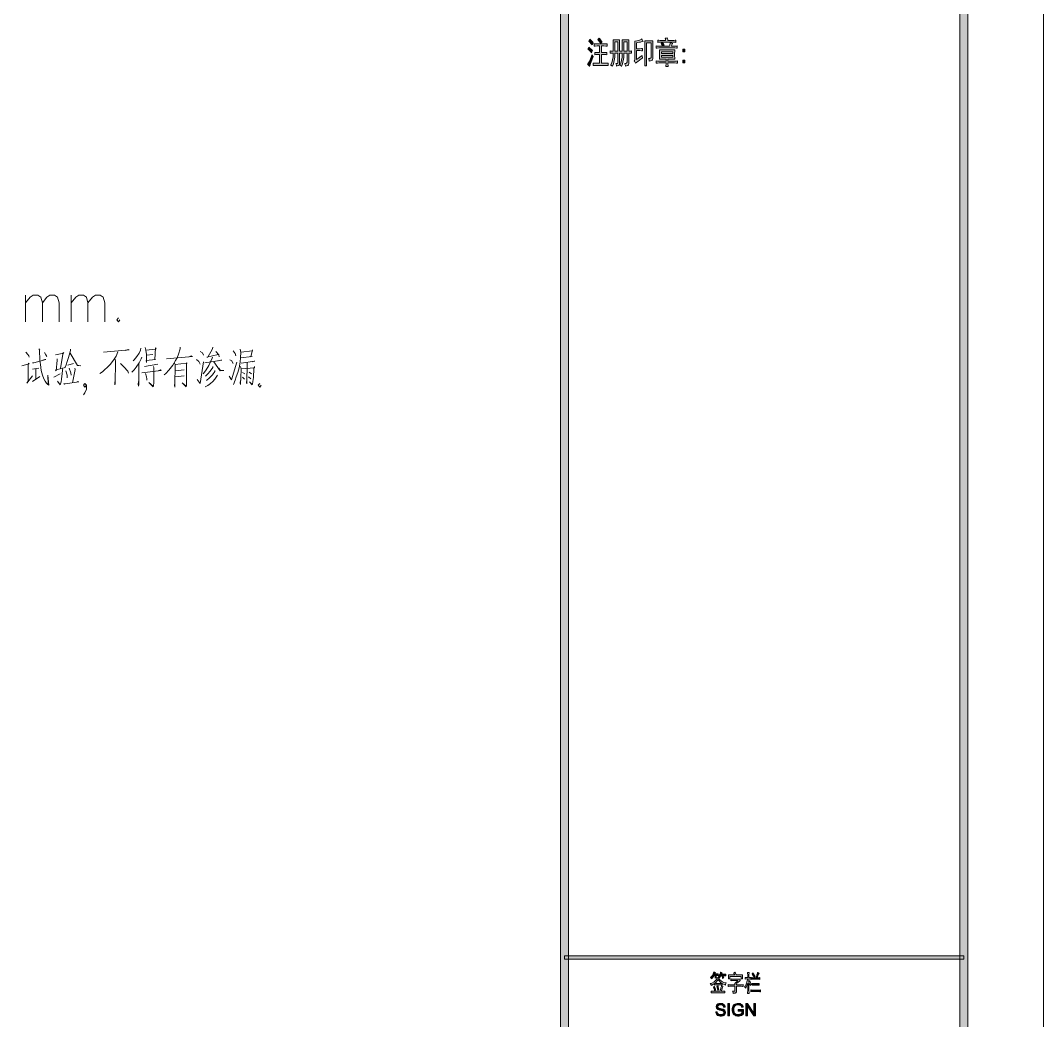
# Model space of a CAD drawing. Header units: millimetres. Extents: x 0 to 829, y 0 to 586.
# Drawn here: x 702.7 to 829.2, y 166.3 to 289.8 of the extents above; entities that cross this region are included whole.
import ezdxf

# ---------------------------------------------------------------- set-up
doc = ezdxf.new("R2010")
doc.units = ezdxf.units.MM

msp = doc.modelspace()

# ---------------------------------------------------------------- hatches: boundary and pattern name
h = msp.add_hatch(color=0)
h.dxf.hatch_style = 2
h.paths.add_polyline_path([(770.449028, 9.860139), (769.464778, 9.860139), (769.464778, 575.772139), (770.449028, 575.772139)])
h = msp.add_hatch(color=0)
h.dxf.hatch_style = 2
h.paths.add_polyline_path([(819.788528, 9.36625), (818.80075, 10.3505), (818.80075, 575.281778), (819.788528, 576.266028)])
h = msp.add_hatch(color=0)
h.dxf.hatch_style = 2
h.paths.add_polyline_path([(773.1125, 287.506833), (773.246556, 287.372778), (773.451167, 287.136417), (773.52525, 287.034111), (773.472333, 286.981194), (773.394722, 286.871833), (773.370028, 286.811861), (773.274778, 286.960028), (773.070167, 287.196389), (772.957278, 287.284583), (772.996083, 287.3375), (773.073694, 287.446861)])
h = msp.add_hatch(color=0)
h.dxf.hatch_style = 2
h.paths.add_polyline_path([(774.089694, 287.4645), (774.1285, 287.499778), (774.206111, 287.587972), (774.244917, 287.640889), (774.319, 287.55975), (774.495389, 287.323389), (774.601222, 287.168167), (774.555361, 287.122306), (774.467167, 287.027056), (774.424833, 286.974139), (774.329583, 287.129361), (774.163778, 287.372778)])
h = msp.add_hatch(color=0)
h.paths.add_polyline_path([(776.767278, 287.446861), (776.760222, 287.3375), (776.756694, 287.069389), (776.756694, 286.914167), (776.756694, 286.042806), (777.098889, 286.042806), (777.098889, 286.928278), (777.098889, 287.069389), (777.095361, 287.330444), (777.088306, 287.446861), (777.910278, 287.446861), (777.903222, 287.344556), (777.899694, 287.076444), (777.899694, 286.914167), (777.899694, 286.042806), (777.977306, 286.042806), (778.143111, 286.049861), (778.231306, 286.056917), (778.231306, 285.774694), (778.136056, 285.78175), (777.97025, 285.788806), (777.899694, 285.788806), (777.899694, 284.635222), (777.899694, 284.501167), (777.857361, 284.335361), (777.815028, 284.303611), (777.772694, 284.268333), (777.613944, 284.204833), (777.497528, 284.176611), (777.486944, 284.271861), (777.437556, 284.441194), (777.39875, 284.515278), (777.472833, 284.515278), (777.575139, 284.525861), (777.603361, 284.532917), (777.635111, 284.539972), (777.677444, 284.621111), (777.688028, 284.695194), (777.688028, 285.788806), (777.299972, 285.788806), (777.289389, 285.270222), (777.14475, 284.451778), (777.010694, 284.148389), (776.964833, 284.204833), (776.859, 284.285972), (776.799028, 284.310667), (776.933083, 284.547028), (777.077722, 285.287861), (777.088306, 285.788806), (776.756694, 285.788806), (776.756694, 284.547028), (776.756694, 284.434139), (776.703778, 284.303611), (776.650861, 284.278917), (776.597944, 284.25775), (776.470944, 284.211889), (776.400389, 284.190722), (776.38275, 284.264806), (776.333361, 284.427083), (776.298083, 284.515278), (776.365111, 284.515278), (776.456833, 284.518806), (776.481528, 284.525861), (776.506222, 284.529389), (776.537972, 284.589361), (776.545028, 284.649333), (776.545028, 285.788806), (776.188722, 285.788806), (776.178139, 285.287861), (776.022917, 284.472944), (775.878278, 284.1625), (775.828889, 284.211889), (775.716, 284.285972), (775.656028, 284.310667), (775.804194, 284.582306), (775.959417, 285.323139), (775.966472, 285.788806), (775.895917, 285.788806), (775.723056, 285.78175), (775.62075, 285.774694), (775.62075, 286.056917), (775.716, 286.049861), (775.895917, 286.042806), (775.977056, 286.042806), (775.977056, 286.900056), (775.977056, 287.062333), (775.973528, 287.3375), (775.966472, 287.446861)])
h.paths.add_polyline_path([(777.688028, 286.042806), (777.688028, 287.182278), (777.310556, 287.182278), (777.310556, 286.042806)])
h.paths.add_polyline_path([(776.545028, 286.042806), (776.545028, 287.182278), (776.188722, 287.182278), (776.188722, 286.042806)])
h = msp.add_hatch(color=0)
h.dxf.hatch_style = 2
h.paths.add_polyline_path([(779.62125, 285.182028), (779.508361, 285.115), (779.289639, 284.970361), (779.180278, 284.89275), (779.074444, 284.815139), (778.848667, 284.649333), (778.73225, 284.561139), (778.693444, 284.642278), (778.615833, 284.790444), (778.577028, 284.857472), (778.60525, 284.878639), (778.644056, 284.984472), (778.654639, 285.065611), (778.654639, 286.617833), (778.654639, 286.833028), (778.647583, 287.161111), (778.644056, 287.270472), (778.704028, 287.270472), (778.915694, 287.312806), (779.070917, 287.351611), (779.222611, 287.393944), (779.448389, 287.492722), (779.518944, 287.552694), (779.55775, 287.471556), (779.645944, 287.316333), (779.698861, 287.24225), (779.624778, 287.217556), (779.444861, 287.175222), (779.3355, 287.150528), (779.229667, 287.129361), (778.996833, 287.087028), (778.876889, 287.062333), (778.876889, 286.339139), (779.141472, 286.339139), (779.247306, 286.339139), (779.480139, 286.346194), (779.607139, 286.35325), (779.607139, 286.085139), (779.490722, 286.092194), (779.257889, 286.09925), (779.141472, 286.09925), (778.876889, 286.09925), (778.876889, 285.005639), (779.120306, 285.167917), (779.451917, 285.411333), (779.543639, 285.492472), (779.554222, 285.411333), (779.593028, 285.256111)])
h = msp.add_hatch(color=0)
h.dxf.hatch_style = 2
h.paths.add_polyline_path([(780.884194, 287.330444), (780.880667, 287.175222), (780.873611, 286.864778), (780.873611, 286.709556), (780.873611, 285.270222), (780.873611, 285.139694), (780.838333, 284.970361), (780.803056, 284.938611), (780.767778, 284.906861), (780.580806, 284.843361), (780.429111, 284.811611), (780.425583, 284.903333), (780.376194, 285.065611), (780.330333, 285.139694), (780.400889, 285.139694), (780.520833, 285.14675), (780.563167, 285.153806), (780.609028, 285.160861), (780.658417, 285.227889), (780.661944, 285.287861), (780.661944, 287.076444), (780.108083, 287.076444), (780.108083, 284.204833), (779.896417, 284.204833), (779.903472, 284.391806), (779.907, 284.776333), (779.907, 284.977417), (779.907, 286.663694), (779.907, 286.825972), (779.903472, 287.161111), (779.896417, 287.330444)])
h = msp.add_hatch(color=0)
h.dxf.hatch_style = 2
h.paths.add_polyline_path([(783.473583, 286.663694), (783.582944, 286.663694), (783.801667, 286.67075), (783.903972, 286.677806), (783.903972, 286.413222), (783.801667, 286.420278), (783.582944, 286.427333), (783.473583, 286.427333), (781.730861, 286.427333), (781.625028, 286.427333), (781.413361, 286.420278), (781.307528, 286.413222), (781.307528, 286.677806), (781.416889, 286.67075), (781.628556, 286.663694), (781.730861, 286.663694), (782.930306, 286.663694), (782.972639, 286.804806), (783.022028, 287.012944), (783.029083, 287.076444), (783.089056, 287.062333), (783.24075, 287.027056), (783.328944, 287.002361), (783.307778, 286.967083), (783.261917, 286.882417), (783.24075, 286.833028), (783.216056, 286.787167), (783.184306, 286.698972), (783.173722, 286.663694)])
h = msp.add_hatch(color=0)
h.dxf.hatch_style = 2
h.paths.add_polyline_path([(782.651611, 287.669111), (782.679833, 287.587972), (782.718639, 287.439806), (782.729222, 287.372778), (783.385389, 287.372778), (783.463, 287.372778), (783.62175, 287.379833), (783.706417, 287.390417), (783.706417, 287.122306), (783.62175, 287.129361), (783.466528, 287.136417), (783.395972, 287.136417), (781.8755, 287.136417), (781.773194, 287.136417), (781.586222, 287.129361), (781.4945, 287.122306), (781.4945, 287.390417), (781.607389, 287.379833), (781.790833, 287.372778), (781.861389, 287.372778), (782.461111, 287.372778), (782.461111, 287.411583), (782.432889, 287.538583), (782.408194, 287.626778), (782.457583, 287.640889), (782.577528, 287.662056)])
h = msp.add_hatch(color=0)
h.dxf.hatch_style = 2
h.paths.add_polyline_path([(781.896667, 286.98825), (781.946056, 287.012944), (782.062472, 287.055278), (782.1295, 287.076444), (782.16125, 287.002361), (782.235333, 286.854194), (782.274139, 286.783639), (782.207111, 286.758944), (782.090694, 286.716611), (782.041306, 286.691917), (782.0025, 286.773056), (781.928417, 286.921222)])
h = msp.add_hatch(color=0)
h.dxf.hatch_style = 2
h.paths.add_polyline_path([(772.978444, 286.515528), (773.108972, 286.402639), (773.33475, 286.205083), (773.433528, 286.116889), (773.401778, 286.063972), (773.331222, 285.929917), (773.292417, 285.848778), (773.186583, 285.975778), (772.964333, 286.190972), (772.847917, 286.279167), (772.879667, 286.3215), (772.946694, 286.441444)])
h = msp.add_hatch(color=0)
h.dxf.hatch_style = 2
h.paths.add_polyline_path([(774.735278, 286.928278), (774.841111, 286.928278), (775.084528, 286.938861), (775.222111, 286.945917), (775.222111, 286.663694), (775.073944, 286.67075), (774.834056, 286.677806), (774.745861, 286.677806), (774.523611, 286.677806), (774.523611, 285.862889), (774.735278, 285.862889), (774.827, 285.862889), (775.04925, 285.869944), (775.179778, 285.880528), (775.179778, 285.598306), (775.056306, 285.605361), (774.834056, 285.612417), (774.735278, 285.612417), (774.523611, 285.612417), (774.523611, 284.532917), (774.802306, 284.532917), (774.932833, 284.532917), (775.211528, 284.539972), (775.356167, 284.547028), (775.356167, 284.264806), (775.211528, 284.271861), (774.939889, 284.278917), (774.812889, 284.278917), (774.0015, 284.278917), (773.856861, 284.278917), (773.616972, 284.271861), (773.52525, 284.264806), (773.52525, 284.547028), (773.613444, 284.539972), (773.856861, 284.532917), (774.012083, 284.532917), (774.301361, 284.532917), (774.301361, 285.612417), (774.124972, 285.612417), (774.019139, 285.612417), (773.818056, 285.605361), (773.722806, 285.598306), (773.722806, 285.880528), (773.818056, 285.869944), (774.022667, 285.862889), (774.135556, 285.862889), (774.301361, 285.862889), (774.301361, 286.677806), (774.089694, 286.677806), (773.980333, 286.677806), (773.758083, 286.67075), (773.645194, 286.663694), (773.645194, 286.945917), (773.758083, 286.938861), (773.983861, 286.928278), (774.100278, 286.928278)])
h = msp.add_hatch(color=0)
h.paths.add_polyline_path([(783.582944, 286.205083), (783.579417, 286.049861), (783.572361, 285.753528), (783.572361, 285.612417), (783.572361, 285.478361), (783.579417, 285.196139), (783.582944, 285.0515), (782.750389, 285.0515), (782.750389, 284.811611), (783.463, 284.811611), (783.565306, 284.811611), (783.794611, 284.818667), (783.918083, 284.82925), (783.918083, 284.561139), (783.801667, 284.568194), (783.572361, 284.57525), (783.463, 284.57525), (782.750389, 284.57525), (782.750389, 284.465889), (782.757444, 284.243639), (782.760972, 284.13075), (782.496389, 284.13075), (782.499917, 284.243639), (782.506972, 284.465889), (782.506972, 284.57525), (781.752028, 284.57525), (781.663833, 284.57525), (781.441583, 284.568194), (781.307528, 284.561139), (781.307528, 284.82925), (781.434528, 284.818667), (781.65325, 284.811611), (781.741444, 284.811611), (782.506972, 284.811611), (782.506972, 285.0515), (781.706167, 285.0515), (781.713222, 285.196139), (781.71675, 285.485417), (781.71675, 285.626528), (781.71675, 285.767639), (781.713222, 286.056917), (781.706167, 286.205083)])
h.paths.add_polyline_path([(783.339528, 285.732361), (783.339528, 285.968722), (781.953111, 285.968722), (781.953111, 285.732361)])
h.paths.add_polyline_path([(783.339528, 285.287861), (783.339528, 285.510111), (781.953111, 285.510111), (781.953111, 285.287861)])
h = msp.add_hatch(color=0)
h.dxf.hatch_style = 2
h.paths.add_polyline_path([(784.838833, 285.968722), (784.581306, 285.968722), (784.581306, 286.293278), (784.838833, 286.293278)])
h = msp.add_hatch(color=0)
h.dxf.hatch_style = 2
h.paths.add_polyline_path([(773.52525, 285.376056), (773.46175, 285.242), (773.327694, 284.906861), (773.253611, 284.70225), (773.176, 284.497639), (773.073694, 284.211889), (773.045472, 284.13075), (772.992556, 284.204833), (772.869083, 284.331833), (772.802056, 284.38475), (772.862028, 284.458833), (773.003139, 284.712833), (773.08075, 284.89275), (773.158361, 285.076194), (773.295944, 285.428972), (773.355917, 285.598306), (773.394722, 285.531278), (773.479389, 285.418389)])
h = msp.add_hatch(color=0)
h.dxf.hatch_style = 2
h.paths.add_polyline_path([(784.838833, 284.607), (784.581306, 284.607), (784.581306, 284.931556), (784.838833, 284.931556)])
h = msp.add_hatch(color=0)
h.dxf.hatch_style = 2
h.paths.add_polyline_path([(819.294639, 174.265167), (819.294639, 173.841833), (769.958667, 173.841833), (769.958667, 174.265167)])
h = msp.add_hatch(color=0)
h.dxf.hatch_style = 2
h.paths.add_polyline_path([(788.966333, 171.806306), (788.885194, 171.813361), (788.7335, 171.820417), (788.666472, 171.820417), (788.684111, 171.756917), (788.722917, 171.636972), (788.744083, 171.573472), (788.691167, 171.559361), (788.610028, 171.520556), (788.57475, 171.495861), (788.567694, 171.562889), (788.539472, 171.725167), (788.518306, 171.820417), (788.426583, 171.820417), (788.356028, 171.696944), (788.218444, 171.495861), (788.151417, 171.41825), (788.119667, 171.467639), (788.038528, 171.54525), (787.992667, 171.573472), (788.087917, 171.651083), (788.232556, 171.831), (788.281944, 171.929778), (788.327806, 172.028556), (788.394833, 172.197889), (788.408944, 172.261389), (788.451278, 172.240222), (788.546528, 172.197889), (788.602972, 172.173194), (788.571222, 172.141444), (788.525361, 172.056778), (788.51125, 172.007389), (788.768778, 172.007389), (788.818167, 172.007389), (788.916944, 172.014444), (788.966333, 172.017972)])
h = msp.add_hatch(color=0)
h.dxf.hatch_style = 2
h.paths.add_polyline_path([(789.650722, 171.541722), (789.608389, 171.520556), (789.530778, 171.474694), (789.491972, 171.453528), (789.484917, 171.534667), (789.449639, 171.707528), (789.424944, 171.795722), (789.266194, 171.795722), (789.220333, 171.718111), (789.139194, 171.580528), (789.100389, 171.520556), (789.065111, 171.559361), (788.983972, 171.612278), (788.941639, 171.629917), (789.001611, 171.696944), (789.093333, 171.841583), (789.128611, 171.919194), (789.163889, 171.996806), (789.227389, 172.162611), (789.252083, 172.250806), (789.287361, 172.222583), (789.375556, 172.18025), (789.424944, 172.162611), (789.40025, 172.123806), (789.357917, 172.028556), (789.343806, 171.975639), (789.650722, 171.975639), (789.693056, 171.975639), (789.809472, 171.979167), (789.883556, 171.986222), (789.883556, 171.785139), (789.770667, 171.792194), (789.611917, 171.795722), (789.566056, 171.795722), (789.583694, 171.746333), (789.626028, 171.619333)])
h = msp.add_hatch(color=0)
h.dxf.hatch_style = 2
h.paths.add_polyline_path([(791.008917, 172.240222), (791.086528, 172.102639), (791.181778, 171.922722), (791.199417, 171.883917), (791.957889, 171.883917), (791.954361, 171.802778), (791.947306, 171.675778), (791.947306, 171.629917), (791.947306, 171.591111), (791.954361, 171.48175), (791.957889, 171.407667), (791.792083, 171.407667), (791.792083, 171.707528), (790.398611, 171.707528), (790.398611, 171.397083), (790.232806, 171.397083), (790.236333, 171.474694), (790.243389, 171.598167), (790.243389, 171.6405), (790.243389, 171.686361), (790.236333, 171.806306), (790.232806, 171.883917), (791.008917, 171.883917), (790.977167, 171.947417), (790.906611, 172.056778), (790.867806, 172.106167), (790.899556, 172.134389), (790.970111, 172.201417)])
h = msp.add_hatch(color=0)
h.dxf.hatch_style = 2
h.paths.add_polyline_path([(792.282444, 171.573472), (792.335361, 171.573472), (792.444722, 171.569944), (792.497639, 171.562889), (792.599944, 171.562889), (792.599944, 171.831), (792.599944, 171.912139), (792.592889, 172.095583), (792.589361, 172.197889), (792.772806, 172.197889), (792.76575, 172.106167), (792.755167, 171.922722), (792.755167, 171.831), (792.755167, 171.562889), (792.857472, 171.562889), (792.889222, 171.562889), (792.963306, 171.569944), (793.005639, 171.573472), (793.005639, 171.365333), (792.991528, 171.368861), (792.906861, 171.379444), (792.839833, 171.3865), (792.755167, 171.3865), (792.755167, 171.051361), (792.839833, 171.143083), (792.899806, 171.030194), (793.005639, 170.825583), (793.055028, 170.730333), (793.023278, 170.698583), (792.959778, 170.631556), (792.931556, 170.596278), (792.882167, 170.709167), (792.793972, 170.882028), (792.755167, 170.942), (792.755167, 170.088278), (792.755167, 169.971861), (792.76575, 169.731972), (792.772806, 169.6085), (792.589361, 169.6085), (792.592889, 169.7355), (792.599944, 169.975389), (792.599944, 170.088278), (792.599944, 170.829111), (792.554083, 170.688), (792.427083, 170.391667), (792.349472, 170.2435), (792.314194, 170.285833), (792.247167, 170.359917), (792.215417, 170.388139), (792.278917, 170.486917), (792.395333, 170.733861), (792.44825, 170.882028), (792.501167, 171.026667), (792.57525, 171.280667), (792.589361, 171.3865), (792.483528, 171.3865), (792.282444, 171.365333)])
h = msp.add_hatch(color=0)
h.dxf.hatch_style = 2
h.paths.add_polyline_path([(794.021639, 172.074417), (793.989889, 172.035611), (793.926389, 171.92625), (793.894639, 171.859222), (793.862889, 171.788667), (793.799389, 171.629917), (793.764111, 171.541722), (793.824083, 171.541722), (793.898167, 171.54525), (794.039278, 171.559361), (794.106306, 171.562889), (794.106306, 171.340639), (794.039278, 171.347694), (793.894639, 171.351222), (793.8135, 171.351222), (793.365472, 171.351222), (793.280806, 171.351222), (793.139694, 171.347694), (793.08325, 171.340639), (793.08325, 171.562889), (793.139694, 171.559361), (793.280806, 171.54525), (793.365472, 171.541722), (793.605361, 171.541722), (793.633583, 171.612278), (793.690028, 171.756917), (793.714722, 171.831), (793.739417, 171.901556), (793.792333, 172.092056), (793.824083, 172.208472), (793.862889, 172.173194), (793.965194, 172.106167)])
h = msp.add_hatch(color=0)
h.dxf.hatch_style = 2
h.paths.add_polyline_path([(793.256111, 172.141444), (793.323139, 172.042667), (793.457194, 171.823944), (793.524222, 171.707528), (793.488944, 171.679306), (793.421917, 171.619333), (793.390167, 171.584056), (793.340778, 171.689889), (793.213778, 171.901556), (793.139694, 172.007389), (793.164389, 172.028556), (793.224361, 172.095583)])
h = msp.add_hatch(color=0)
h.paths.add_polyline_path([(789.865917, 170.642139), (789.703639, 170.702111), (789.484917, 170.804417), (789.424944, 170.843222), (789.424944, 170.642139), (789.350861, 170.649194), (789.206222, 170.652722), (789.135667, 170.652722), (788.811111, 170.652722), (788.7335, 170.652722), (788.581806, 170.649194), (788.500667, 170.642139), (788.500667, 170.829111), (788.387778, 170.7515), (788.179639, 170.635083), (788.084389, 170.596278), (788.06675, 170.663306), (788.010306, 170.776194), (787.967972, 170.818528), (788.158472, 170.874972), (788.465389, 171.044306), (788.581806, 171.157194), (788.694694, 171.273611), (788.839333, 171.474694), (788.867556, 171.562889), (788.909889, 171.541722), (789.008667, 171.502917), (789.068639, 171.485278), (789.033361, 171.428833), (789.139194, 171.301833), (789.372028, 171.104278), (789.506083, 171.03725), (789.636611, 170.966694), (789.858861, 170.896139), (789.950583, 170.896139), (789.911778, 170.843222), (789.872972, 170.712694)])
h.paths.add_polyline_path([(788.535944, 170.853806), (788.602972, 170.84675), (788.737028, 170.843222), (788.811111, 170.843222), (789.135667, 170.843222), (789.206222, 170.843222), (789.343806, 170.84675), (789.407306, 170.853806), (789.290889, 170.920833), (789.054528, 171.146611), (788.934583, 171.308889), (788.874611, 171.196), (788.677056, 170.970222)])
h = msp.add_hatch(color=0)
h.dxf.hatch_style = 2
h.paths.add_polyline_path([(791.675667, 171.375917), (791.675667, 171.174833), (791.640389, 171.153667), (791.545139, 171.079583), (791.481639, 171.030194), (791.421667, 170.980806), (791.277028, 170.853806), (791.199417, 170.776194), (791.199417, 170.673889), (791.767389, 170.673889), (791.806194, 170.673889), (791.94025, 170.680944), (792.031972, 170.688), (792.031972, 170.46575), (791.94025, 170.476333), (791.806194, 170.486917), (791.767389, 170.486917), (791.199417, 170.486917), (791.199417, 169.918944), (791.195889, 169.809583), (791.139444, 169.682583), (791.090056, 169.664944), (791.040667, 169.647306), (790.896028, 169.619083), (790.800778, 169.6085), (790.79725, 169.664944), (790.7655, 169.799), (790.740806, 169.876611), (790.836056, 169.866028), (790.959528, 169.8625), (790.984222, 169.869556), (791.008917, 169.880139), (791.030083, 169.954222), (791.023028, 170.02125), (791.023028, 170.486917), (790.440944, 170.486917), (790.373917, 170.486917), (790.246917, 170.479861), (790.183417, 170.476333), (790.183417, 170.688), (790.246917, 170.680944), (790.370389, 170.673889), (790.433889, 170.673889), (791.023028, 170.673889), (791.023028, 170.726806), (791.015972, 170.818528), (791.008917, 170.864389), (791.044194, 170.885556), (791.128861, 170.949056), (791.174722, 170.987861), (791.220583, 171.026667), (791.333472, 171.125444), (791.4005, 171.185417), (790.751389, 171.185417), (790.673778, 171.185417), (790.550306, 171.181889), (790.500917, 171.174833), (790.500917, 171.3865), (790.550306, 171.379444), (790.67025, 171.375917), (790.740806, 171.375917)])
h = msp.add_hatch(color=0)
h.dxf.hatch_style = 2
h.paths.add_polyline_path([(793.78175, 170.829111), (793.838194, 170.829111), (793.954611, 170.836167), (794.014583, 170.843222), (794.014583, 170.620972), (793.954611, 170.631556), (793.838194, 170.642139), (793.78175, 170.642139), (793.390167, 170.642139), (793.326667, 170.642139), (793.206722, 170.631556), (793.14675, 170.620972), (793.14675, 170.843222), (793.206722, 170.843222), (793.326667, 170.836167), (793.390167, 170.829111)])
h = msp.add_hatch(color=0)
h.dxf.hatch_style = 2
h.paths.add_polyline_path([(788.394833, 169.675528), (788.32075, 169.675528), (788.172583, 169.672), (788.094972, 169.664944), (788.094972, 169.876611), (788.176111, 169.869556), (788.32075, 169.866028), (788.38425, 169.866028), (789.160361, 169.866028), (789.185056, 169.933056), (789.237972, 170.098861), (789.266194, 170.197639), (789.297944, 170.296417), (789.343806, 170.479861), (789.357917, 170.564528), (789.403778, 170.536306), (789.506083, 170.490444), (789.559, 170.476333), (789.530778, 170.441056), (789.474333, 170.328167), (789.449639, 170.247028), (789.424944, 170.165889), (789.3685, 169.975389), (789.333222, 169.866028), (789.446111, 169.866028), (789.675417, 169.869556), (789.791833, 169.876611), (789.791833, 169.664944), (789.675417, 169.672), (789.499028, 169.675528), (789.442583, 169.675528)])
h = msp.add_hatch(color=0)
h.dxf.hatch_style = 2
h.paths.add_polyline_path([(788.493611, 170.476333), (788.546528, 170.342278), (788.620611, 170.120028), (788.641778, 170.031833), (788.610028, 170.02125), (788.543, 169.982444), (788.51125, 169.954222), (788.493611, 170.042417), (788.419528, 170.257611), (788.359556, 170.388139), (788.380722, 170.40225), (788.44775, 170.448111)])
h = msp.add_hatch(color=0)
h.dxf.hatch_style = 2
h.paths.add_polyline_path([(788.89225, 169.996556), (788.881667, 170.098861), (788.82875, 170.349333), (788.793472, 170.4975), (788.825222, 170.504556), (788.902833, 170.525722), (788.941639, 170.543361), (788.959278, 170.476333), (789.008667, 170.225861), (789.043944, 170.042417), (789.001611, 170.035361), (788.927528, 170.014194)])
h = msp.add_hatch(color=0)
h.dxf.hatch_style = 2
h.paths.add_polyline_path([(793.855833, 170.02125), (793.926389, 170.02125), (794.092194, 170.024778), (794.187444, 170.031833), (794.187444, 169.809583), (794.092194, 169.813111), (793.926389, 169.827222), (793.855833, 169.83075), (793.206722, 169.83075), (792.991528, 169.809583), (792.991528, 170.031833), (793.044444, 170.031833), (793.153806, 170.024778), (793.206722, 170.02125)])
h = msp.add_hatch(color=0)
h.dxf.hatch_style = 2
h.paths.add_polyline_path([(788.645306, 167.318972), (788.835806, 167.336611), (788.842861, 167.276639), (788.874611, 167.184917), (788.899306, 167.146111), (788.924, 167.110833), (789.001611, 167.050861), (789.051, 167.029694), (789.103917, 167.005), (789.220333, 166.983833), (789.283833, 166.983833), (789.340278, 166.983833), (789.442583, 167.001472), (789.488444, 167.019111), (789.530778, 167.03675), (789.597806, 167.082611), (789.618972, 167.110833), (789.640139, 167.142583), (789.661306, 167.206083), (789.661306, 167.241361), (789.661306, 167.276639), (789.640139, 167.340139), (789.618972, 167.368361), (789.597806, 167.393056), (789.52725, 167.438917), (789.481389, 167.456556), (789.449639, 167.467139), (789.315583, 167.505944), (789.20975, 167.530639), (789.107444, 167.555333), (788.959278, 167.604722), (788.916944, 167.625889), (788.864028, 167.654111), (788.782889, 167.724667), (788.754667, 167.767), (788.729972, 167.809333), (788.70175, 167.904583), (788.70175, 167.9575), (788.70175, 168.013944), (788.737028, 168.123306), (788.768778, 168.172694), (788.800528, 168.222083), (788.895778, 168.299694), (788.959278, 168.324389), (789.022778, 168.349083), (789.160361, 168.377306), (789.237972, 168.377306), (789.322639, 168.377306), (789.470806, 168.349083), (789.534306, 168.320861), (789.601333, 168.296167), (789.700111, 168.215028), (789.731861, 168.162111), (789.767139, 168.109194), (789.805944, 167.98925), (789.809472, 167.922222), (789.615444, 167.908111), (789.608389, 167.978667), (789.555472, 168.088028), (789.509611, 168.123306), (789.46375, 168.162111), (789.333222, 168.197389), (789.245028, 168.197389), (789.153306, 168.197389), (789.01925, 168.165639), (788.980444, 168.130361), (788.938111, 168.098611), (788.895778, 168.017472), (788.895778, 167.971611), (788.895778, 167.929278), (788.924, 167.86225), (788.95575, 167.834028), (788.983972, 167.809333), (789.135667, 167.756417), (789.259139, 167.728194), (789.379083, 167.699972), (789.548417, 167.650583), (789.594278, 167.629417), (789.661306, 167.601194), (789.760083, 167.523583), (789.791833, 167.474194), (789.823583, 167.428333), (789.855333, 167.318972), (789.855333, 167.259), (789.855333, 167.199028), (789.820056, 167.082611), (789.784778, 167.029694), (789.7495, 166.976778), (789.650722, 166.892111), (789.583694, 166.863889), (789.520194, 166.835667), (789.375556, 166.803917), (789.294417, 166.803917), (789.188583, 166.803917), (789.01925, 166.835667), (788.948694, 166.863889), (788.878139, 166.895639), (788.768778, 166.983833), (788.729972, 167.043806), (788.691167, 167.103778), (788.648833, 167.241361)])
h = msp.add_hatch(color=0)
h.dxf.hatch_style = 2
h.paths.add_polyline_path([(790.16225, 166.828611), (790.16225, 168.349083), (790.363333, 168.349083), (790.363333, 166.828611)])
h = msp.add_hatch(color=0)
h.dxf.hatch_style = 2
h.paths.add_polyline_path([(791.428722, 167.424806), (791.428722, 167.604722), (792.074306, 167.604722), (792.074306, 167.040278), (792.000222, 166.983833), (791.845, 166.892111), (791.767389, 166.863889), (791.689778, 166.835667), (791.5275, 166.803917), (791.442833, 166.803917), (791.333472, 166.803917), (791.128861, 166.853306), (791.037139, 166.899167), (790.945417, 166.948556), (790.807833, 167.086139), (790.761972, 167.177861), (790.712583, 167.269583), (790.666722, 167.470667), (790.666722, 167.583556), (790.666722, 167.692917), (790.712583, 167.901056), (790.758444, 167.996306), (790.807833, 168.095083), (790.938361, 168.236194), (791.026556, 168.282056), (791.11475, 168.331444), (791.315833, 168.377306), (791.428722, 168.377306), (791.509861, 168.377306), (791.661556, 168.349083), (791.725056, 168.324389), (791.792083, 168.296167), (791.897917, 168.222083), (791.936722, 168.172694), (791.972, 168.126833), (792.031972, 168.003361), (792.049611, 167.92575), (791.869694, 167.876361), (791.852056, 167.932806), (791.809722, 168.024528), (791.785028, 168.059806), (791.756806, 168.091556), (791.68625, 168.144472), (791.636861, 168.165639), (791.591, 168.183278), (791.485167, 168.204444), (791.428722, 168.204444), (791.361694, 168.204444), (791.24175, 168.183278), (791.188833, 168.162111), (791.139444, 168.140944), (791.058306, 168.088028), (791.026556, 168.05275), (790.998333, 168.017472), (790.948944, 167.943389), (790.931306, 167.901056), (790.903083, 167.8305), (790.874861, 167.678806), (790.874861, 167.594139), (790.874861, 167.495361), (790.910139, 167.3225), (790.945417, 167.255472), (790.980694, 167.184917), (791.079472, 167.086139), (791.1465, 167.050861), (791.213528, 167.019111), (791.358167, 166.983833), (791.43225, 166.983833), (791.49575, 166.983833), (791.626278, 167.012056), (791.68625, 167.03675), (791.74975, 167.061444), (791.845, 167.114361), (791.87675, 167.142583), (791.87675, 167.424806)])
h = msp.add_hatch(color=0)
h.dxf.hatch_style = 2
h.paths.add_polyline_path([(792.367111, 166.828611), (792.367111, 168.349083), (792.57525, 168.349083), (793.369, 167.156694), (793.369, 168.349083), (793.563028, 168.349083), (793.563028, 166.828611), (793.358417, 166.828611), (792.561139, 168.024528), (792.561139, 166.828611)])

# ---------------------------------------------------------------- linework, layer by layer
at = {"color": 0, "lineweight": 0}
for points in [[(0, 0), (0, 585.632278), (829.154778, 585.632278), (829.154778, 0)], [(770.449028, 9.860139), (769.464778, 9.860139), (769.464778, 575.772139), (770.449028, 575.772139)], [(819.788528, 9.36625), (818.80075, 10.3505), (818.80075, 575.281778), (819.788528, 576.266028)], [(773.1125, 287.506833), (773.246556, 287.372778), (773.451167, 287.136417), (773.52525, 287.034111), (773.472333, 286.981194), (773.394722, 286.871833), (773.370028, 286.811861), (773.274778, 286.960028), (773.070167, 287.196389), (772.957278, 287.284583), (772.996083, 287.3375), (773.073694, 287.446861)], [(774.089694, 287.4645), (774.1285, 287.499778), (774.206111, 287.587972), (774.244917, 287.640889), (774.319, 287.55975), (774.495389, 287.323389), (774.601222, 287.168167), (774.555361, 287.122306), (774.467167, 287.027056), (774.424833, 286.974139), (774.329583, 287.129361), (774.163778, 287.372778)], [(776.767278, 287.446861), (776.760222, 287.3375), (776.756694, 287.069389), (776.756694, 286.914167), (776.756694, 286.042806), (777.098889, 286.042806), (777.098889, 286.928278), (777.098889, 287.069389), (777.095361, 287.330444), (777.088306, 287.446861), (777.910278, 287.446861), (777.903222, 287.344556), (777.899694, 287.076444), (777.899694, 286.914167), (777.899694, 286.042806), (777.977306, 286.042806), (778.143111, 286.049861), (778.231306, 286.056917), (778.231306, 285.774694), (778.136056, 285.78175), (777.97025, 285.788806), (777.899694, 285.788806), (777.899694, 284.635222), (777.899694, 284.501167), (777.857361, 284.335361), (777.815028, 284.303611), (777.772694, 284.268333), (777.613944, 284.204833), (777.497528, 284.176611), (777.486944, 284.271861), (777.437556, 284.441194), (777.39875, 284.515278), (777.472833, 284.515278), (777.575139, 284.525861), (777.603361, 284.532917), (777.635111, 284.539972), (777.677444, 284.621111), (777.688028, 284.695194), (777.688028, 285.788806), (777.299972, 285.788806), (777.289389, 285.270222), (777.14475, 284.451778), (777.010694, 284.148389), (776.964833, 284.204833), (776.859, 284.285972), (776.799028, 284.310667), (776.933083, 284.547028), (777.077722, 285.287861), (777.088306, 285.788806), (776.756694, 285.788806), (776.756694, 284.547028), (776.756694, 284.434139), (776.703778, 284.303611), (776.650861, 284.278917), (776.597944, 284.25775), (776.470944, 284.211889), (776.400389, 284.190722), (776.38275, 284.264806), (776.333361, 284.427083), (776.298083, 284.515278), (776.365111, 284.515278), (776.456833, 284.518806), (776.481528, 284.525861), (776.506222, 284.529389), (776.537972, 284.589361), (776.545028, 284.649333), (776.545028, 285.788806), (776.188722, 285.788806), (776.178139, 285.287861), (776.022917, 284.472944), (775.878278, 284.1625), (775.828889, 284.211889), (775.716, 284.285972), (775.656028, 284.310667), (775.804194, 284.582306), (775.959417, 285.323139), (775.966472, 285.788806), (775.895917, 285.788806), (775.723056, 285.78175), (775.62075, 285.774694), (775.62075, 286.056917), (775.716, 286.049861), (775.895917, 286.042806), (775.977056, 286.042806), (775.977056, 286.900056), (775.977056, 287.062333), (775.973528, 287.3375), (775.966472, 287.446861)], [(776.545028, 286.042806), (776.545028, 287.182278), (776.188722, 287.182278), (776.188722, 286.042806)], [(777.688028, 286.042806), (777.688028, 287.182278), (777.310556, 287.182278), (777.310556, 286.042806)], [(779.62125, 285.182028), (779.508361, 285.115), (779.289639, 284.970361), (779.180278, 284.89275), (779.074444, 284.815139), (778.848667, 284.649333), (778.73225, 284.561139), (778.693444, 284.642278), (778.615833, 284.790444), (778.577028, 284.857472), (778.60525, 284.878639), (778.644056, 284.984472), (778.654639, 285.065611), (778.654639, 286.617833), (778.654639, 286.833028), (778.647583, 287.161111), (778.644056, 287.270472), (778.704028, 287.270472), (778.915694, 287.312806), (779.070917, 287.351611), (779.222611, 287.393944), (779.448389, 287.492722), (779.518944, 287.552694), (779.55775, 287.471556), (779.645944, 287.316333), (779.698861, 287.24225), (779.624778, 287.217556), (779.444861, 287.175222), (779.3355, 287.150528), (779.229667, 287.129361), (778.996833, 287.087028), (778.876889, 287.062333), (778.876889, 286.339139), (779.141472, 286.339139), (779.247306, 286.339139), (779.480139, 286.346194), (779.607139, 286.35325), (779.607139, 286.085139), (779.490722, 286.092194), (779.257889, 286.09925), (779.141472, 286.09925), (778.876889, 286.09925), (778.876889, 285.005639), (779.120306, 285.167917), (779.451917, 285.411333), (779.543639, 285.492472), (779.554222, 285.411333), (779.593028, 285.256111)], [(780.884194, 287.330444), (780.880667, 287.175222), (780.873611, 286.864778), (780.873611, 286.709556), (780.873611, 285.270222), (780.873611, 285.139694), (780.838333, 284.970361), (780.803056, 284.938611), (780.767778, 284.906861), (780.580806, 284.843361), (780.429111, 284.811611), (780.425583, 284.903333), (780.376194, 285.065611), (780.330333, 285.139694), (780.400889, 285.139694), (780.520833, 285.14675), (780.563167, 285.153806), (780.609028, 285.160861), (780.658417, 285.227889), (780.661944, 285.287861), (780.661944, 287.076444), (780.108083, 287.076444), (780.108083, 284.204833), (779.896417, 284.204833), (779.903472, 284.391806), (779.907, 284.776333), (779.907, 284.977417), (779.907, 286.663694), (779.907, 286.825972), (779.903472, 287.161111), (779.896417, 287.330444)], [(783.473583, 286.663694), (783.582944, 286.663694), (783.801667, 286.67075), (783.903972, 286.677806), (783.903972, 286.413222), (783.801667, 286.420278), (783.582944, 286.427333), (783.473583, 286.427333), (781.730861, 286.427333), (781.625028, 286.427333), (781.413361, 286.420278), (781.307528, 286.413222), (781.307528, 286.677806), (781.416889, 286.67075), (781.628556, 286.663694), (781.730861, 286.663694), (782.930306, 286.663694), (782.972639, 286.804806), (783.022028, 287.012944), (783.029083, 287.076444), (783.089056, 287.062333), (783.24075, 287.027056), (783.328944, 287.002361), (783.307778, 286.967083), (783.261917, 286.882417), (783.24075, 286.833028), (783.216056, 286.787167), (783.184306, 286.698972), (783.173722, 286.663694)], [(782.651611, 287.669111), (782.679833, 287.587972), (782.718639, 287.439806), (782.729222, 287.372778), (783.385389, 287.372778), (783.463, 287.372778), (783.62175, 287.379833), (783.706417, 287.390417), (783.706417, 287.122306), (783.62175, 287.129361), (783.466528, 287.136417), (783.395972, 287.136417), (781.8755, 287.136417), (781.773194, 287.136417), (781.586222, 287.129361), (781.4945, 287.122306), (781.4945, 287.390417), (781.607389, 287.379833), (781.790833, 287.372778), (781.861389, 287.372778), (782.461111, 287.372778), (782.461111, 287.411583), (782.432889, 287.538583), (782.408194, 287.626778), (782.457583, 287.640889), (782.577528, 287.662056)], [(781.896667, 286.98825), (781.946056, 287.012944), (782.062472, 287.055278), (782.1295, 287.076444), (782.16125, 287.002361), (782.235333, 286.854194), (782.274139, 286.783639), (782.207111, 286.758944), (782.090694, 286.716611), (782.041306, 286.691917), (782.0025, 286.773056), (781.928417, 286.921222)], [(772.978444, 286.515528), (773.108972, 286.402639), (773.33475, 286.205083), (773.433528, 286.116889), (773.401778, 286.063972), (773.331222, 285.929917), (773.292417, 285.848778), (773.186583, 285.975778), (772.964333, 286.190972), (772.847917, 286.279167), (772.879667, 286.3215), (772.946694, 286.441444)], [(774.735278, 286.928278), (774.841111, 286.928278), (775.084528, 286.938861), (775.222111, 286.945917), (775.222111, 286.663694), (775.073944, 286.67075), (774.834056, 286.677806), (774.745861, 286.677806), (774.523611, 286.677806), (774.523611, 285.862889), (774.735278, 285.862889), (774.827, 285.862889), (775.04925, 285.869944), (775.179778, 285.880528), (775.179778, 285.598306), (775.056306, 285.605361), (774.834056, 285.612417), (774.735278, 285.612417), (774.523611, 285.612417), (774.523611, 284.532917), (774.802306, 284.532917), (774.932833, 284.532917), (775.211528, 284.539972), (775.356167, 284.547028), (775.356167, 284.264806), (775.211528, 284.271861), (774.939889, 284.278917), (774.812889, 284.278917), (774.0015, 284.278917), (773.856861, 284.278917), (773.616972, 284.271861), (773.52525, 284.264806), (773.52525, 284.547028), (773.613444, 284.539972), (773.856861, 284.532917), (774.012083, 284.532917), (774.301361, 284.532917), (774.301361, 285.612417), (774.124972, 285.612417), (774.019139, 285.612417), (773.818056, 285.605361), (773.722806, 285.598306), (773.722806, 285.880528), (773.818056, 285.869944), (774.022667, 285.862889), (774.135556, 285.862889), (774.301361, 285.862889), (774.301361, 286.677806), (774.089694, 286.677806), (773.980333, 286.677806), (773.758083, 286.67075), (773.645194, 286.663694), (773.645194, 286.945917), (773.758083, 286.938861), (773.983861, 286.928278), (774.100278, 286.928278)], [(783.582944, 286.205083), (783.579417, 286.049861), (783.572361, 285.753528), (783.572361, 285.612417), (783.572361, 285.478361), (783.579417, 285.196139), (783.582944, 285.0515), (782.750389, 285.0515), (782.750389, 284.811611), (783.463, 284.811611), (783.565306, 284.811611), (783.794611, 284.818667), (783.918083, 284.82925), (783.918083, 284.561139), (783.801667, 284.568194), (783.572361, 284.57525), (783.463, 284.57525), (782.750389, 284.57525), (782.750389, 284.465889), (782.757444, 284.243639), (782.760972, 284.13075), (782.496389, 284.13075), (782.499917, 284.243639), (782.506972, 284.465889), (782.506972, 284.57525), (781.752028, 284.57525), (781.663833, 284.57525), (781.441583, 284.568194), (781.307528, 284.561139), (781.307528, 284.82925), (781.434528, 284.818667), (781.65325, 284.811611), (781.741444, 284.811611), (782.506972, 284.811611), (782.506972, 285.0515), (781.706167, 285.0515), (781.713222, 285.196139), (781.71675, 285.485417), (781.71675, 285.626528), (781.71675, 285.767639), (781.713222, 286.056917), (781.706167, 286.205083)], [(783.339528, 285.732361), (783.339528, 285.968722), (781.953111, 285.968722), (781.953111, 285.732361)], [(784.838833, 285.968722), (784.581306, 285.968722), (784.581306, 286.293278), (784.838833, 286.293278)], [(773.52525, 285.376056), (773.46175, 285.242), (773.327694, 284.906861), (773.253611, 284.70225), (773.176, 284.497639), (773.073694, 284.211889), (773.045472, 284.13075), (772.992556, 284.204833), (772.869083, 284.331833), (772.802056, 284.38475), (772.862028, 284.458833), (773.003139, 284.712833), (773.08075, 284.89275), (773.158361, 285.076194), (773.295944, 285.428972), (773.355917, 285.598306), (773.394722, 285.531278), (773.479389, 285.418389)], [(783.339528, 285.287861), (783.339528, 285.510111), (781.953111, 285.510111), (781.953111, 285.287861)], [(784.838833, 284.607), (784.581306, 284.607), (784.581306, 284.931556), (784.838833, 284.931556)], [(819.294639, 174.265167), (819.294639, 173.841833), (769.958667, 173.841833), (769.958667, 174.265167)], [(788.966333, 171.806306), (788.885194, 171.813361), (788.7335, 171.820417), (788.666472, 171.820417), (788.684111, 171.756917), (788.722917, 171.636972), (788.744083, 171.573472), (788.691167, 171.559361), (788.610028, 171.520556), (788.57475, 171.495861), (788.567694, 171.562889), (788.539472, 171.725167), (788.518306, 171.820417), (788.426583, 171.820417), (788.356028, 171.696944), (788.218444, 171.495861), (788.151417, 171.41825), (788.119667, 171.467639), (788.038528, 171.54525), (787.992667, 171.573472), (788.087917, 171.651083), (788.232556, 171.831), (788.281944, 171.929778), (788.327806, 172.028556), (788.394833, 172.197889), (788.408944, 172.261389), (788.451278, 172.240222), (788.546528, 172.197889), (788.602972, 172.173194), (788.571222, 172.141444), (788.525361, 172.056778), (788.51125, 172.007389), (788.768778, 172.007389), (788.818167, 172.007389), (788.916944, 172.014444), (788.966333, 172.017972)], [(789.650722, 171.541722), (789.608389, 171.520556), (789.530778, 171.474694), (789.491972, 171.453528), (789.484917, 171.534667), (789.449639, 171.707528), (789.424944, 171.795722), (789.266194, 171.795722), (789.220333, 171.718111), (789.139194, 171.580528), (789.100389, 171.520556), (789.065111, 171.559361), (788.983972, 171.612278), (788.941639, 171.629917), (789.001611, 171.696944), (789.093333, 171.841583), (789.128611, 171.919194), (789.163889, 171.996806), (789.227389, 172.162611), (789.252083, 172.250806), (789.287361, 172.222583), (789.375556, 172.18025), (789.424944, 172.162611), (789.40025, 172.123806), (789.357917, 172.028556), (789.343806, 171.975639), (789.650722, 171.975639), (789.693056, 171.975639), (789.809472, 171.979167), (789.883556, 171.986222), (789.883556, 171.785139), (789.770667, 171.792194), (789.611917, 171.795722), (789.566056, 171.795722), (789.583694, 171.746333), (789.626028, 171.619333)], [(791.008917, 172.240222), (791.086528, 172.102639), (791.181778, 171.922722), (791.199417, 171.883917), (791.957889, 171.883917), (791.954361, 171.802778), (791.947306, 171.675778), (791.947306, 171.629917), (791.947306, 171.591111), (791.954361, 171.48175), (791.957889, 171.407667), (791.792083, 171.407667), (791.792083, 171.707528), (790.398611, 171.707528), (790.398611, 171.397083), (790.232806, 171.397083), (790.236333, 171.474694), (790.243389, 171.598167), (790.243389, 171.6405), (790.243389, 171.686361), (790.236333, 171.806306), (790.232806, 171.883917), (791.008917, 171.883917), (790.977167, 171.947417), (790.906611, 172.056778), (790.867806, 172.106167), (790.899556, 172.134389), (790.970111, 172.201417)], [(792.282444, 171.573472), (792.335361, 171.573472), (792.444722, 171.569944), (792.497639, 171.562889), (792.599944, 171.562889), (792.599944, 171.831), (792.599944, 171.912139), (792.592889, 172.095583), (792.589361, 172.197889), (792.772806, 172.197889), (792.76575, 172.106167), (792.755167, 171.922722), (792.755167, 171.831), (792.755167, 171.562889), (792.857472, 171.562889), (792.889222, 171.562889), (792.963306, 171.569944), (793.005639, 171.573472), (793.005639, 171.365333), (792.991528, 171.368861), (792.906861, 171.379444), (792.839833, 171.3865), (792.755167, 171.3865), (792.755167, 171.051361), (792.839833, 171.143083), (792.899806, 171.030194), (793.005639, 170.825583), (793.055028, 170.730333), (793.023278, 170.698583), (792.959778, 170.631556), (792.931556, 170.596278), (792.882167, 170.709167), (792.793972, 170.882028), (792.755167, 170.942), (792.755167, 170.088278), (792.755167, 169.971861), (792.76575, 169.731972), (792.772806, 169.6085), (792.589361, 169.6085), (792.592889, 169.7355), (792.599944, 169.975389), (792.599944, 170.088278), (792.599944, 170.829111), (792.554083, 170.688), (792.427083, 170.391667), (792.349472, 170.2435), (792.314194, 170.285833), (792.247167, 170.359917), (792.215417, 170.388139), (792.278917, 170.486917), (792.395333, 170.733861), (792.44825, 170.882028), (792.501167, 171.026667), (792.57525, 171.280667), (792.589361, 171.3865), (792.483528, 171.3865), (792.282444, 171.365333)], [(794.021639, 172.074417), (793.989889, 172.035611), (793.926389, 171.92625), (793.894639, 171.859222), (793.862889, 171.788667), (793.799389, 171.629917), (793.764111, 171.541722), (793.824083, 171.541722), (793.898167, 171.54525), (794.039278, 171.559361), (794.106306, 171.562889), (794.106306, 171.340639), (794.039278, 171.347694), (793.894639, 171.351222), (793.8135, 171.351222), (793.365472, 171.351222), (793.280806, 171.351222), (793.139694, 171.347694), (793.08325, 171.340639), (793.08325, 171.562889), (793.139694, 171.559361), (793.280806, 171.54525), (793.365472, 171.541722), (793.605361, 171.541722), (793.633583, 171.612278), (793.690028, 171.756917), (793.714722, 171.831), (793.739417, 171.901556), (793.792333, 172.092056), (793.824083, 172.208472), (793.862889, 172.173194), (793.965194, 172.106167)], [(793.256111, 172.141444), (793.323139, 172.042667), (793.457194, 171.823944), (793.524222, 171.707528), (793.488944, 171.679306), (793.421917, 171.619333), (793.390167, 171.584056), (793.340778, 171.689889), (793.213778, 171.901556), (793.139694, 172.007389), (793.164389, 172.028556), (793.224361, 172.095583)], [(789.865917, 170.642139), (789.703639, 170.702111), (789.484917, 170.804417), (789.424944, 170.843222), (789.424944, 170.642139), (789.350861, 170.649194), (789.206222, 170.652722), (789.135667, 170.652722), (788.811111, 170.652722), (788.7335, 170.652722), (788.581806, 170.649194), (788.500667, 170.642139), (788.500667, 170.829111), (788.387778, 170.7515), (788.179639, 170.635083), (788.084389, 170.596278), (788.06675, 170.663306), (788.010306, 170.776194), (787.967972, 170.818528), (788.158472, 170.874972), (788.465389, 171.044306), (788.581806, 171.157194), (788.694694, 171.273611), (788.839333, 171.474694), (788.867556, 171.562889), (788.909889, 171.541722), (789.008667, 171.502917), (789.068639, 171.485278), (789.033361, 171.428833), (789.139194, 171.301833), (789.372028, 171.104278), (789.506083, 171.03725), (789.636611, 170.966694), (789.858861, 170.896139), (789.950583, 170.896139), (789.911778, 170.843222), (789.872972, 170.712694)], [(788.535944, 170.853806), (788.602972, 170.84675), (788.737028, 170.843222), (788.811111, 170.843222), (789.135667, 170.843222), (789.206222, 170.843222), (789.343806, 170.84675), (789.407306, 170.853806), (789.290889, 170.920833), (789.054528, 171.146611), (788.934583, 171.308889), (788.874611, 171.196), (788.677056, 170.970222)], [(791.675667, 171.375917), (791.675667, 171.174833), (791.640389, 171.153667), (791.545139, 171.079583), (791.481639, 171.030194), (791.421667, 170.980806), (791.277028, 170.853806), (791.199417, 170.776194), (791.199417, 170.673889), (791.767389, 170.673889), (791.806194, 170.673889), (791.94025, 170.680944), (792.031972, 170.688), (792.031972, 170.46575), (791.94025, 170.476333), (791.806194, 170.486917), (791.767389, 170.486917), (791.199417, 170.486917), (791.199417, 169.918944), (791.195889, 169.809583), (791.139444, 169.682583), (791.090056, 169.664944), (791.040667, 169.647306), (790.896028, 169.619083), (790.800778, 169.6085), (790.79725, 169.664944), (790.7655, 169.799), (790.740806, 169.876611), (790.836056, 169.866028), (790.959528, 169.8625), (790.984222, 169.869556), (791.008917, 169.880139), (791.030083, 169.954222), (791.023028, 170.02125), (791.023028, 170.486917), (790.440944, 170.486917), (790.373917, 170.486917), (790.246917, 170.479861), (790.183417, 170.476333), (790.183417, 170.688), (790.246917, 170.680944), (790.370389, 170.673889), (790.433889, 170.673889), (791.023028, 170.673889), (791.023028, 170.726806), (791.015972, 170.818528), (791.008917, 170.864389), (791.044194, 170.885556), (791.128861, 170.949056), (791.174722, 170.987861), (791.220583, 171.026667), (791.333472, 171.125444), (791.4005, 171.185417), (790.751389, 171.185417), (790.673778, 171.185417), (790.550306, 171.181889), (790.500917, 171.174833), (790.500917, 171.3865), (790.550306, 171.379444), (790.67025, 171.375917), (790.740806, 171.375917)], [(793.78175, 170.829111), (793.838194, 170.829111), (793.954611, 170.836167), (794.014583, 170.843222), (794.014583, 170.620972), (793.954611, 170.631556), (793.838194, 170.642139), (793.78175, 170.642139), (793.390167, 170.642139), (793.326667, 170.642139), (793.206722, 170.631556), (793.14675, 170.620972), (793.14675, 170.843222), (793.206722, 170.843222), (793.326667, 170.836167), (793.390167, 170.829111)], [(788.394833, 169.675528), (788.32075, 169.675528), (788.172583, 169.672), (788.094972, 169.664944), (788.094972, 169.876611), (788.176111, 169.869556), (788.32075, 169.866028), (788.38425, 169.866028), (789.160361, 169.866028), (789.185056, 169.933056), (789.237972, 170.098861), (789.266194, 170.197639), (789.297944, 170.296417), (789.343806, 170.479861), (789.357917, 170.564528), (789.403778, 170.536306), (789.506083, 170.490444), (789.559, 170.476333), (789.530778, 170.441056), (789.474333, 170.328167), (789.449639, 170.247028), (789.424944, 170.165889), (789.3685, 169.975389), (789.333222, 169.866028), (789.446111, 169.866028), (789.675417, 169.869556), (789.791833, 169.876611), (789.791833, 169.664944), (789.675417, 169.672), (789.499028, 169.675528), (789.442583, 169.675528)], [(788.493611, 170.476333), (788.546528, 170.342278), (788.620611, 170.120028), (788.641778, 170.031833), (788.610028, 170.02125), (788.543, 169.982444), (788.51125, 169.954222), (788.493611, 170.042417), (788.419528, 170.257611), (788.359556, 170.388139), (788.380722, 170.40225), (788.44775, 170.448111)], [(788.89225, 169.996556), (788.881667, 170.098861), (788.82875, 170.349333), (788.793472, 170.4975), (788.825222, 170.504556), (788.902833, 170.525722), (788.941639, 170.543361), (788.959278, 170.476333), (789.008667, 170.225861), (789.043944, 170.042417), (789.001611, 170.035361), (788.927528, 170.014194)], [(793.855833, 170.02125), (793.926389, 170.02125), (794.092194, 170.024778), (794.187444, 170.031833), (794.187444, 169.809583), (794.092194, 169.813111), (793.926389, 169.827222), (793.855833, 169.83075), (793.206722, 169.83075), (792.991528, 169.809583), (792.991528, 170.031833), (793.044444, 170.031833), (793.153806, 170.024778), (793.206722, 170.02125)], [(788.645306, 167.318972), (788.835806, 167.336611), (788.842861, 167.276639), (788.874611, 167.184917), (788.899306, 167.146111), (788.924, 167.110833), (789.001611, 167.050861), (789.051, 167.029694), (789.103917, 167.005), (789.220333, 166.983833), (789.283833, 166.983833), (789.340278, 166.983833), (789.442583, 167.001472), (789.488444, 167.019111), (789.530778, 167.03675), (789.597806, 167.082611), (789.618972, 167.110833), (789.640139, 167.142583), (789.661306, 167.206083), (789.661306, 167.241361), (789.661306, 167.276639), (789.640139, 167.340139), (789.618972, 167.368361), (789.597806, 167.393056), (789.52725, 167.438917), (789.481389, 167.456556), (789.449639, 167.467139), (789.315583, 167.505944), (789.20975, 167.530639), (789.107444, 167.555333), (788.959278, 167.604722), (788.916944, 167.625889), (788.864028, 167.654111), (788.782889, 167.724667), (788.754667, 167.767), (788.729972, 167.809333), (788.70175, 167.904583), (788.70175, 167.9575), (788.70175, 168.013944), (788.737028, 168.123306), (788.768778, 168.172694), (788.800528, 168.222083), (788.895778, 168.299694), (788.959278, 168.324389), (789.022778, 168.349083), (789.160361, 168.377306), (789.237972, 168.377306), (789.322639, 168.377306), (789.470806, 168.349083), (789.534306, 168.320861), (789.601333, 168.296167), (789.700111, 168.215028), (789.731861, 168.162111), (789.767139, 168.109194), (789.805944, 167.98925), (789.809472, 167.922222), (789.615444, 167.908111), (789.608389, 167.978667), (789.555472, 168.088028), (789.509611, 168.123306), (789.46375, 168.162111), (789.333222, 168.197389), (789.245028, 168.197389), (789.153306, 168.197389), (789.01925, 168.165639), (788.980444, 168.130361), (788.938111, 168.098611), (788.895778, 168.017472), (788.895778, 167.971611), (788.895778, 167.929278), (788.924, 167.86225), (788.95575, 167.834028), (788.983972, 167.809333), (789.135667, 167.756417), (789.259139, 167.728194), (789.379083, 167.699972), (789.548417, 167.650583), (789.594278, 167.629417), (789.661306, 167.601194), (789.760083, 167.523583), (789.791833, 167.474194), (789.823583, 167.428333), (789.855333, 167.318972), (789.855333, 167.259), (789.855333, 167.199028), (789.820056, 167.082611), (789.784778, 167.029694), (789.7495, 166.976778), (789.650722, 166.892111), (789.583694, 166.863889), (789.520194, 166.835667), (789.375556, 166.803917), (789.294417, 166.803917), (789.188583, 166.803917), (789.01925, 166.835667), (788.948694, 166.863889), (788.878139, 166.895639), (788.768778, 166.983833), (788.729972, 167.043806), (788.691167, 167.103778), (788.648833, 167.241361)], [(790.16225, 166.828611), (790.16225, 168.349083), (790.363333, 168.349083), (790.363333, 166.828611)], [(791.428722, 167.424806), (791.428722, 167.604722), (792.074306, 167.604722), (792.074306, 167.040278), (792.000222, 166.983833), (791.845, 166.892111), (791.767389, 166.863889), (791.689778, 166.835667), (791.5275, 166.803917), (791.442833, 166.803917), (791.333472, 166.803917), (791.128861, 166.853306), (791.037139, 166.899167), (790.945417, 166.948556), (790.807833, 167.086139), (790.761972, 167.177861), (790.712583, 167.269583), (790.666722, 167.470667), (790.666722, 167.583556), (790.666722, 167.692917), (790.712583, 167.901056), (790.758444, 167.996306), (790.807833, 168.095083), (790.938361, 168.236194), (791.026556, 168.282056), (791.11475, 168.331444), (791.315833, 168.377306), (791.428722, 168.377306), (791.509861, 168.377306), (791.661556, 168.349083), (791.725056, 168.324389), (791.792083, 168.296167), (791.897917, 168.222083), (791.936722, 168.172694), (791.972, 168.126833), (792.031972, 168.003361), (792.049611, 167.92575), (791.869694, 167.876361), (791.852056, 167.932806), (791.809722, 168.024528), (791.785028, 168.059806), (791.756806, 168.091556), (791.68625, 168.144472), (791.636861, 168.165639), (791.591, 168.183278), (791.485167, 168.204444), (791.428722, 168.204444), (791.361694, 168.204444), (791.24175, 168.183278), (791.188833, 168.162111), (791.139444, 168.140944), (791.058306, 168.088028), (791.026556, 168.05275), (790.998333, 168.017472), (790.948944, 167.943389), (790.931306, 167.901056), (790.903083, 167.8305), (790.874861, 167.678806), (790.874861, 167.594139), (790.874861, 167.495361), (790.910139, 167.3225), (790.945417, 167.255472), (790.980694, 167.184917), (791.079472, 167.086139), (791.1465, 167.050861), (791.213528, 167.019111), (791.358167, 166.983833), (791.43225, 166.983833), (791.49575, 166.983833), (791.626278, 167.012056), (791.68625, 167.03675), (791.74975, 167.061444), (791.845, 167.114361), (791.87675, 167.142583), (791.87675, 167.424806)], [(792.367111, 166.828611), (792.367111, 168.349083), (792.57525, 168.349083), (793.369, 167.156694), (793.369, 168.349083), (793.563028, 168.349083), (793.563028, 166.828611), (793.358417, 166.828611), (792.561139, 168.024528), (792.561139, 166.828611)]]:
    msp.add_lwpolyline(points, close=True, dxfattribs=at)
for points in [[(703.382444, 252.599472), (703.382444, 255.887361)], [(703.382444, 254.945444), (703.943361, 255.651), (704.320833, 255.887361), (704.88175, 255.887361), (705.259222, 255.651), (705.446194, 254.945444), (705.446194, 252.599472)], [(705.446194, 254.945444), (706.010639, 255.651), (706.384583, 255.887361), (706.949028, 255.887361), (707.322972, 255.651), (707.513472, 254.945444), (707.513472, 252.599472)], [(709.012778, 252.599472), (709.012778, 255.887361)], [(709.012778, 254.945444), (709.577222, 255.651), (709.954694, 255.887361), (710.515611, 255.887361), (710.893083, 255.651), (711.080056, 254.945444), (711.080056, 252.599472)], [(711.080056, 254.945444), (711.6445, 255.651), (712.018444, 255.887361), (712.582889, 255.887361), (712.956833, 255.651), (713.147333, 254.945444), (713.147333, 252.599472)], [(714.837139, 253.068667), (714.646639, 252.835833), (714.837139, 252.599472), (715.024111, 252.835833)], [(704.991111, 249.255139), (705.146333, 249.099917), (705.082833, 249.138722), (705.146333, 247.815806), (705.206306, 247.311333), (705.301556, 246.574028), (705.456778, 245.991944), (705.612, 245.565083), (705.795444, 245.254639), (705.950667, 245.021806), (706.137639, 244.827778), (706.232889, 244.750167), (706.137639, 245.991944), (706.169389, 244.866583)], [(708.931639, 249.216333), (708.903417, 249.061111), (708.684694, 248.165056), (708.529472, 247.699389), (708.37425, 247.272528), (708.250778, 247.000889), (708.187278, 246.923278)], [(712.985056, 248.828278), (716.18475, 249.138722), (716.05775, 249.177528), (715.719083, 249.061111)], [(717.609972, 249.33275), (717.58175, 249.099917), (717.394778, 248.711861), (717.116083, 248.320278), (716.805639, 247.893417), (716.650417, 247.777)], [(718.139139, 249.410361), (718.230861, 249.099917), (718.294361, 248.553111), (718.294361, 248.048639), (718.294361, 247.738194), (718.294361, 247.582972), (718.262611, 247.815806), (719.444417, 247.932222), (719.349167, 247.932222), (719.444417, 249.371556), (719.504389, 249.33275), (719.412667, 249.216333), (718.230861, 249.099917)], [(722.457139, 249.449167), (722.457139, 249.255139), (722.270167, 248.591917), (722.083194, 248.12625), (721.896222, 247.815806), (721.554028, 247.233722), (721.060139, 246.612833), (720.717944, 246.224778), (720.499222, 246.03075)], [(726.492917, 249.449167), (726.461167, 249.255139), (725.903778, 248.242667), (725.776778, 248.203861), (727.177306, 248.553111)], [(729.876056, 249.216333), (729.971306, 248.789472), (729.939556, 248.165056), (729.876056, 247.621778), (729.752583, 246.923278), (729.597361, 246.341194), (729.410389, 245.797917), (729.286917, 245.371056), (729.068194, 244.866583)], [(730.003056, 248.828278), (731.368306, 249.022306), (731.400056, 249.138722), (731.213083, 248.281472), (731.368306, 248.320278), (729.939556, 248.12625)], [(703.407139, 248.828278), (703.654083, 248.553111), (703.777556, 248.397889), (703.809306, 248.203861)], [(704.243222, 247.544167), (704.306722, 247.505361), (704.398444, 247.544167), (705.858944, 247.932222), (705.735472, 247.932222), (705.485, 247.854611)], [(705.703722, 248.789472), (705.890694, 248.514306), (706.014167, 248.320278)], [(707.068972, 248.514306), (708.095556, 248.711861), (708.000306, 248.789472), (707.689861, 246.845667)], [(707.255944, 248.009833), (707.287694, 247.971028), (707.287694, 247.854611), (707.132472, 246.535222), (707.068972, 246.612833), (707.255944, 246.690444), (708.000306, 246.845667), (707.972083, 246.923278), (707.816861, 245.487472), (707.785111, 245.177028), (707.689861, 244.944194), (707.629889, 244.788972), (707.319444, 245.254639)], [(708.871667, 248.711861), (709.77125, 247.194917), (710.205167, 247.156111), (709.7395, 247.233722)], [(714.756, 248.867083), (714.569028, 248.359083), (714.226833, 247.854611), (713.824667, 247.311333), (713.514222, 247.000889), (713.140278, 246.651639), (712.861583, 246.418806), (712.551139, 246.185972)], [(714.445556, 247.971028), (714.473778, 247.738194), (714.445556, 244.944194), (714.413806, 244.788972), (714.382056, 245.060611), (714.445556, 245.33225)], [(717.736972, 248.203861), (717.673472, 248.009833), (717.426528, 247.544167), (717.052583, 247.000889), (716.773889, 246.651639), (716.495194, 246.38)], [(718.294361, 248.4755), (719.102222, 248.553111)], [(720.777917, 248.009833), (724.009361, 248.320278), (723.822389, 248.397889)], [(723.822389, 248.397889), (723.571917, 248.281472)], [(724.475028, 247.932222), (724.785472, 247.699389), (724.940694, 247.350139)], [(724.940694, 248.944694), (725.219389, 248.750667), (725.342861, 248.4755)], [(726.461167, 248.242667), (726.429417, 248.087444), (726.02725, 247.194917), (725.685056, 246.651639), (725.466333, 246.38), (725.311111, 246.147167)], [(725.529833, 247.505361), (727.642972, 247.854611), (727.515972, 247.854611), (727.237278, 247.777)], [(726.866861, 248.905889), (727.237278, 248.514306), (727.300778, 248.281472)], [(728.602528, 247.893417), (728.853, 247.777), (728.944722, 247.621778), (729.039972, 247.42775), (728.853, 247.738194)], [(729.008222, 249.022306), (729.255167, 248.673056), (729.350417, 248.397889), (729.255167, 248.711861)], [(702.909722, 247.156111), (703.809306, 247.388944), (703.717583, 247.466556), (703.685833, 247.272528), (703.685833, 245.254639), (703.530611, 245.021806), (704.243222, 245.914333)], [(704.243222, 246.72925), (704.991111, 246.884472)], [(704.648917, 246.72925), (704.648917, 245.526278)], [(708.3425, 246.535222), (708.497722, 245.991944), (708.529472, 245.6815)], [(709.273833, 247.42775), (708.592972, 247.233722)], [(708.776417, 246.845667), (708.963389, 246.302389), (708.995139, 245.991944)], [(709.460806, 246.845667), (709.492556, 246.690444), (709.150361, 245.060611)], [(716.0895, 246.263583), (715.997778, 246.496417), (715.532111, 247.039694), (715.094667, 247.42775)], [(717.363028, 247.350139), (717.363028, 244.866583), (717.331278, 244.63375), (717.299528, 244.905389), (717.331278, 245.215833)], [(717.736972, 246.302389), (720.125278, 246.574028), (720.033556, 246.651639), (719.754861, 246.535222)], [(718.047417, 247.0785), (719.723111, 247.350139)], [(719.165722, 247.0785), (719.225694, 246.923278), (719.225694, 245.797917), (719.225694, 245.099417), (719.165722, 244.672556), (719.133972, 244.556139), (718.604806, 245.099417), (719.133972, 244.63375)], [(721.77275, 247.466556), (721.83625, 247.311333), (721.8045, 244.750167), (721.8045, 244.517333), (721.77275, 244.750167), (721.8045, 245.021806)], [(721.83625, 247.311333), (723.261472, 247.466556), (723.261472, 247.544167), (723.324972, 247.466556), (723.261472, 247.42775), (723.261472, 244.711361), (723.23325, 244.556139), (722.735833, 245.060611), (723.23325, 244.63375)], [(722.951028, 246.651639), (721.864472, 246.535222)], [(724.56675, 245.448667), (724.940694, 244.983), (725.374611, 247.660583)], [(726.524667, 247.0785), (726.492917, 246.962083), (726.182472, 246.496417), (725.903778, 246.147167), (725.621556, 245.875528)], [(726.771611, 246.574028), (726.739861, 246.457611), (726.461167, 246.03075), (726.118972, 245.6815), (725.716806, 245.33225)], [(726.648139, 247.660583), (727.42425, 246.535222), (727.889917, 246.574028), (727.42425, 246.612833), (727.237278, 246.845667)], [(728.542556, 245.875528), (728.82125, 245.409861), (729.473889, 247.621778)], [(729.939556, 247.0785), (730.003056, 246.72925), (730.003056, 246.651639), (729.939556, 244.827778), (729.907806, 245.060611), (729.939556, 245.33225)], [(730.003056, 246.768056), (731.67875, 246.923278), (731.647, 247.0785), (731.5835, 246.806861), (731.523528, 245.720306), (731.460028, 245.215833), (731.400056, 244.905389), (731.368306, 244.788972), (731.057861, 245.177028), (731.368306, 244.866583)], [(730.031278, 247.466556), (731.7105, 247.738194), (731.61525, 247.738194), (731.368306, 247.660583)], [(730.747417, 247.505361), (730.715667, 244.944194), (730.683917, 245.138222), (730.715667, 245.33225)], [(704.211472, 245.215833), (705.146333, 245.836722)], [(706.853778, 245.759111), (707.661639, 246.147167)], [(718.202639, 246.185972), (718.326111, 245.797917), (718.357861, 245.565083), (718.357861, 245.371056)], [(721.864472, 245.797917), (722.951028, 245.914333)], [(727.082056, 245.991944), (727.022083, 245.875528), (726.739861, 245.487472), (726.492917, 245.215833), (726.214222, 244.983), (725.872028, 244.711361), (725.561583, 244.556139)], [(730.1865, 246.341194), (730.468722, 246.147167)], [(730.1865, 245.759111), (730.436972, 245.526278)], [(730.934389, 245.797917), (731.213083, 245.565083)], [(730.994361, 246.38), (731.273056, 246.147167)], [(708.095556, 244.983), (708.187278, 244.905389), (708.250778, 244.944194), (709.958222, 245.177028), (709.83475, 245.215833), (709.679528, 245.138222)], [(710.893083, 244.753694), (710.706111, 244.517333), (710.515611, 244.753694), (710.706111, 244.986528), (710.893083, 244.753694), (710.893083, 244.2845), (710.706111, 243.815306), (710.515611, 243.578944)], [(732.299639, 244.986528), (732.112667, 244.753694), (732.299639, 244.517333), (732.490139, 244.753694)]]:
    msp.add_lwpolyline(points, dxfattribs=at)

doc.saveas('drawing.dxf')
